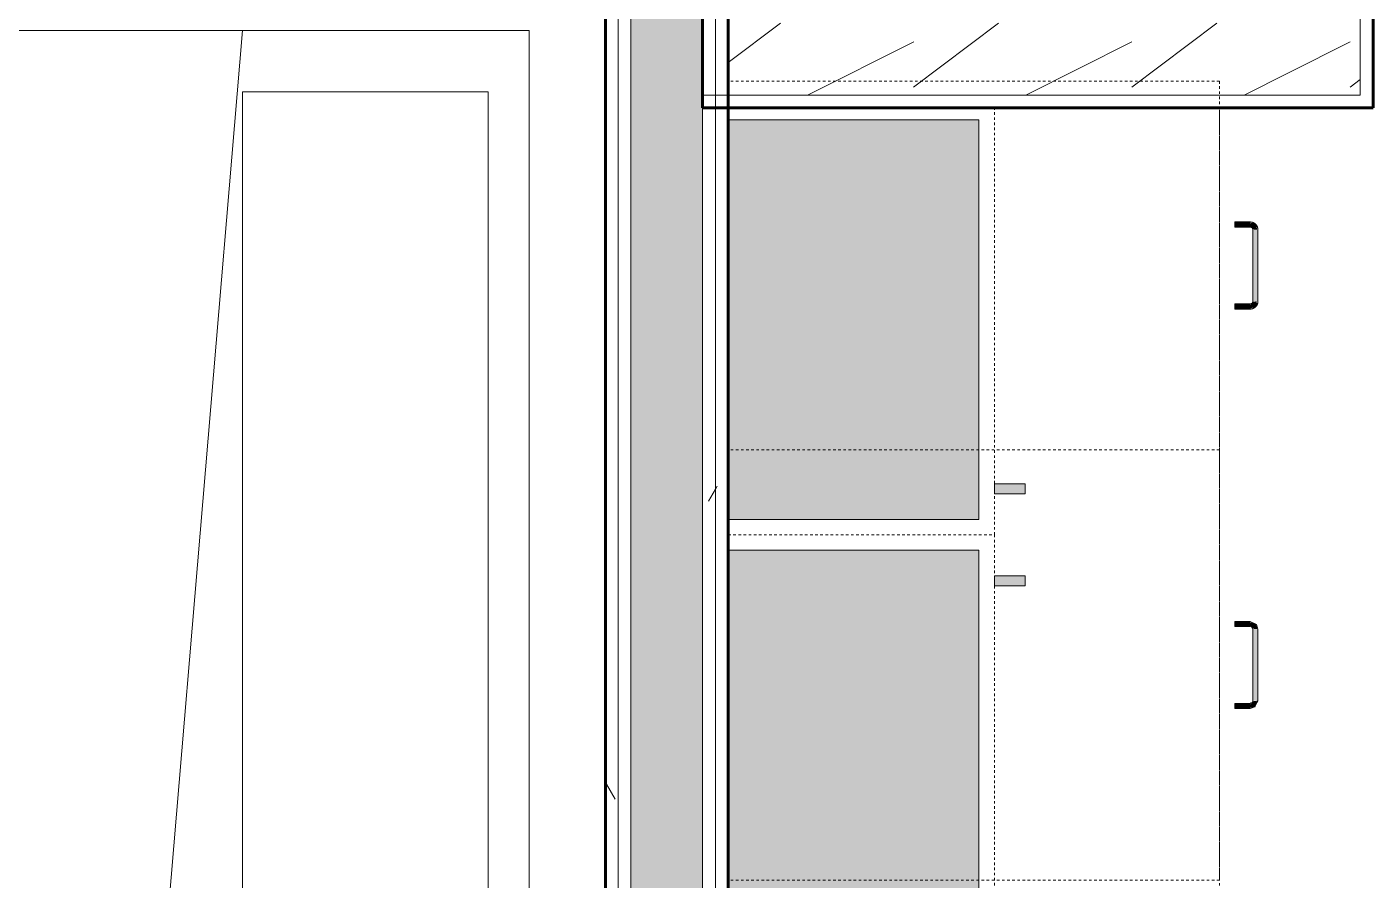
# Model space of a CAD drawing. Header units: inches. Extents: x -4169 to -1846, y 9706 to 12377.
# Drawn here: x -3370 to -3304.2, y 12035.3 to 12077 of the extents above; entities that cross this region are included whole.
import ezdxf

# ---------------------------------------------------------------- set-up
doc = ezdxf.new("R2010")
doc.units = ezdxf.units.IN
doc.header["$MEASUREMENT"] = 0
doc.linetypes.add('Dash', pattern=[0.25, 0.125, -0.125])
for name, color, linetype, lineweight in [('0-1', 7, 'Continuous', 5), ('0-2', 7, 'Continuous', 18), ('A-WALL', 113, 'Continuous', 18), ('A-WALL-3', 50, 'Continuous', 60), ('A-WALL-4', 7, 'Continuous', 18), ('A-WALL-PATT-2', 253, 'Continuous', 9), ('A-WALL-PATT-4', 111, 'Continuous', 9), ('I-FURN-1', 250, 'Continuous', 9), ('I-WALL-3', 2, 'Continuous', 60), ('Q-CASE', 31, 'Continuous', 9), ('Q-CASE-1', 9, 'Continuous', 9), ('Q-CASE-3', 250, 'Continuous', 9), ('Q-CASE-4', 250, 'Dash', 9), ('Q-CASE-HDLN-1', 250, 'Dash', 9), ('Q-CASE-HDLN-2', 31, 'Continuous', 9)]:
    doc.layers.add(name, color=color, linetype=linetype, lineweight=lineweight)
pattern_1 = [(216.87, (4.265, 10.662), (31.9871619, 21.32545714), [5.331, -47.981]), (206.565, (10.662, 7.464), (-10.662476, -10.6620098), [11.921, -11.921]), (198.435, (10.662, 2.132), (-21.32449365, -10.6625869), [6.744, -26.974])]
pattern_2 = [(0, (0, 0), (20.48, 5.12), [0.845, -14.515, 0.845, -14.515, -81.92]), (0, (0, 0), (20.48, 5.12), [-30.72, 0.845, -29.875, 0.845, -14.515, -35.84]), (0, (0, 0), (20.48, 5.12), [-76.8, 0.845, -9.395, 0.845, -24.755]), (120, (7.68, 2.56), (-14.67405, 15.1762003), [0.845, -14.515, 0.845, -14.515, -81.92]), (120, (7.68, 2.56), (-14.67405, 15.1762003), [-30.72, 0.845, -29.875, 0.845, -14.515, -35.84]), (120, (7.68, 2.56), (-14.67405, 15.1762003), [-76.8, 0.845, -9.395, 0.845, -24.755]), (240, (10.24, 12.8), (-5.80595, -20.2962003), [0.845, -14.515, 0.845, -14.515, -81.92]), (240, (10.24, 12.8), (-5.80595, -20.2962003), [-30.72, 0.845, -29.875, 0.845, -14.515, -35.84]), (240, (10.24, 12.8), (-5.80595, -20.2962003), [-76.8, 0.845, -9.395, 0.845, -24.755])]

# ---------------------------------------------------------------- blocks, each defined once
blk = doc.blocks.new('Bed-Standard - King 78_ x 80_-1379907-ENLARGED RCP - 2ND FLOOR PLAN')
at = {"layer": 'I-FURN-1'}
for p, q in [((49.689, 41.795), (49.689, -38.205)), ((49.689, -24.205), (-28.311, -17.625)), ((-25.311, -24.205), (46.689, -24.205)), ((46.689, -36.205), (46.689, -24.205)), ((-25.311, -36.205), (46.689, -36.205)), ((49.689, -38.205), (-28.311, -38.205))]:
    blk.add_line(p, q, dxfattribs=at)
blk = doc.blocks.new('OD_CW_Countertop - OD_CW_Countertop-2380624-ENLARGED RCP - 2ND FLOOR PLAN')
at = {"layer": 'Q-CASE-HDLN-1'}
blk.add_line((0.738, 0), (130.706, 0), dxfattribs=at)
blk = doc.blocks.new('Drawer_Base_Cabinet_3_drawer_12205 - 21_-V57-ENLARGED RCP - 2ND FLOOR PLAN')
at = {"layer": 'Q-CASE'}
for points in [[(-1.383, -25.5), (-1.142, -25.5), (-1.154, -24.75), (-1.383, -24.75), (-1.383, -25.445)], [(2.617, -24.75), (2.629, -25.5), (2.858, -25.5), (2.846, -24.75), (2.629, -24.75)], [(-1.351, -25.5), (-1.325, -25.651), (-1.277, -25.765), (-1.125, -25.828), (-1.012, -25.812), (-1.032, -25.642), (-1.2, -25.5), (-1.325, -25.5)], [(-1.154, -25.5), (-1.062, -25.611), (-1.025, -25.629), (-1.142, -25.512)], [(-1.012, -25.625), (-1.012, -25.875), (2.488, -25.858), (2.488, -25.625), (1.228, -25.625)], [(2.488, -25.75), (2.488, -25.838), (2.641, -25.811), (2.76, -25.747), (2.816, -25.613), (2.8, -25.5), (2.649, -25.5), (2.488, -25.687), (2.488, -25.718)], [(2.488, -25.642), (2.599, -25.55), (2.617, -25.512), (2.5, -25.629)]]:
    blk.add_hatch(color=256, dxfattribs=at).paths.add_polyline_path(points, flags=0)
at = {"layer": 'Q-CASE-HDLN-1'}
for p, q in [((11.238, 0), (-9.762, 0)), ((-9.762, -24), (-9.762, 0)), ((11.238, -24), (11.238, 0)), ((11.238, -24), (-9.762, -24))]:
    blk.add_line(p, q, dxfattribs=at)
at = {"layer": 'Q-CASE-HDLN-2'}
for p, q in [((-1.387, -25.5), (-1.387, -24.75)), ((-1.387, -24.75), (-1.383, -24.75)), ((-1.137, -24.75), (-1.387, -24.75)), ((-1.387, -25.5), (-1.387, -24.75)), ((-1.387, -24.75), (-1.383, -24.75)), ((-1.383, -24.75), (-1.387, -24.75)), ((-1.387, -25.5), (-1.387, -24.75)), ((-1.387, -24.75), (-1.383, -24.75)), ((-1.383, -24.75), (-1.387, -24.75)), ((-1.142, -24.75), (-1.137, -24.75)), ((-1.142, -24.75), (-1.137, -24.75)), ((-1.137, -24.75), (-1.142, -24.75)), ((-1.142, -24.75), (-1.137, -24.75)), ((-1.137, -24.75), (-1.142, -24.75)), ((-1.137, -24.75), (-1.137, -25.5)), ((-1.137, -24.75), (-1.137, -25.5)), ((-1.137, -24.75), (-1.137, -25.5)), ((2.613, -25.5), (2.613, -24.75)), ((2.863, -24.75), (2.613, -24.75)), ((2.613, -24.75), (2.617, -24.75)), ((2.613, -25.5), (2.613, -24.75)), ((2.617, -24.75), (2.613, -24.75)), ((2.613, -24.75), (2.617, -24.75)), ((2.613, -25.5), (2.613, -24.75)), ((2.617, -24.75), (2.613, -24.75)), ((2.613, -24.75), (2.617, -24.75)), ((2.858, -24.75), (2.863, -24.75)), ((2.863, -24.75), (2.858, -24.75)), ((2.858, -24.75), (2.863, -24.75)), ((2.863, -24.75), (2.858, -24.75)), ((2.858, -24.75), (2.863, -24.75)), ((2.863, -24.75), (2.863, -25.5)), ((2.863, -24.75), (2.863, -25.5)), ((2.863, -24.75), (2.863, -25.5)), ((-1.137, -25.5), (-1.117, -25.537)), ((-1.137, -25.5), (-1.117, -25.537)), ((-1.012, -25.625), (2.488, -25.625)), ((2.488, -25.625), (2.525, -25.605)), ((2.488, -25.625), (2.525, -25.605)), ((2.863, -25.5), (2.818, -25.588)), ((2.863, -25.5), (2.818, -25.588)), ((-1.012, -25.875), (-1.101, -25.831)), ((-1.012, -25.875), (-1.101, -25.831)), ((2.488, -25.875), (-1.012, -25.875)), ((2.711, -25.801), (2.488, -25.875)), ((2.711, -25.801), (2.488, -25.875))]:
    blk.add_line(p, q, dxfattribs=at)
at = {"layer": 'Q-CASE-HDLN-2', "flags": 128}
for points in [[(-1.012, -25.875), (-1.313, -25.724), (-1.387, -25.5)], [(-1.286, -25.738), (-1.313, -25.724), (-1.387, -25.5)], [(-1.286, -25.738), (-1.313, -25.724), (-1.387, -25.5)], [(-1.137, -25.5), (-1.08, -25.605), (-1.012, -25.625)], [(2.863, -25.5), (2.711, -25.801), (2.488, -25.875)], [(2.488, -25.625), (2.593, -25.568), (2.613, -25.5)]]:
    blk.add_lwpolyline(points, dxfattribs=at)
blk = doc.blocks.new('Drawer_Base_Cabinet_3_drawer_12205 - 18_-V53-ENLARGED RCP - 2ND FLOOR PLAN')
at = {"layer": 'Q-CASE'}
for points in [[(-1.383, -24.75), (-1.371, -25.5), (-1.142, -25.5), (-1.154, -24.75), (-1.371, -24.75)], [(2.617, -25.5), (2.858, -25.5), (2.846, -24.75), (2.617, -24.75)], [(-1.351, -25.5), (-1.31, -25.688), (-1.277, -25.765), (-1.125, -25.828), (-1.012, -25.813), (-1.032, -25.642), (-1.2, -25.5), (-1.325, -25.5)], [(-1.154, -25.5), (-1.062, -25.611), (-1.025, -25.629), (-1.142, -25.512)], [(-1.012, -25.75), (-1.012, -25.875), (2.488, -25.858), (2.488, -25.625), (-1.012, -25.642), (-1.012, -25.718)], [(2.488, -25.75), (2.488, -25.838), (2.641, -25.811), (2.76, -25.747), (2.816, -25.613), (2.8, -25.5), (2.649, -25.5), (2.488, -25.688), (2.488, -25.718)], [(2.488, -25.642), (2.599, -25.55), (2.617, -25.512), (2.5, -25.629)]]:
    blk.add_hatch(color=256, dxfattribs=at).paths.add_polyline_path(points, flags=0)
at = {"layer": 'Q-CASE-HDLN-1'}
for p, q in [((9.738, 0), (-8.262, 0)), ((-8.262, -24), (-8.262, 0)), ((9.738, -24), (9.738, 0)), ((9.738, -24), (-8.262, -24))]:
    blk.add_line(p, q, dxfattribs=at)
at = {"layer": 'Q-CASE-HDLN-2'}
for p, q in [((-1.387, -25.5), (-1.387, -24.75)), ((-1.387, -24.75), (-1.383, -24.75)), ((-1.137, -24.75), (-1.387, -24.75)), ((-1.387, -25.5), (-1.387, -24.75)), ((-1.387, -24.75), (-1.383, -24.75)), ((-1.383, -24.75), (-1.387, -24.75)), ((-1.387, -25.5), (-1.387, -24.75)), ((-1.387, -24.75), (-1.383, -24.75)), ((-1.383, -24.75), (-1.387, -24.75)), ((-1.142, -24.75), (-1.137, -24.75)), ((-1.142, -24.75), (-1.137, -24.75)), ((-1.137, -24.75), (-1.142, -24.75)), ((-1.142, -24.75), (-1.137, -24.75)), ((-1.137, -24.75), (-1.142, -24.75)), ((-1.137, -24.75), (-1.137, -25.5)), ((-1.137, -24.75), (-1.137, -25.5)), ((-1.137, -24.75), (-1.137, -25.5)), ((2.613, -25.5), (2.613, -24.75)), ((2.863, -24.75), (2.613, -24.75)), ((2.613, -24.75), (2.617, -24.75)), ((2.613, -25.5), (2.613, -24.75)), ((2.617, -24.75), (2.613, -24.75)), ((2.613, -24.75), (2.617, -24.75)), ((2.613, -25.5), (2.613, -24.75)), ((2.617, -24.75), (2.613, -24.75)), ((2.613, -24.75), (2.617, -24.75)), ((2.858, -24.75), (2.863, -24.75)), ((2.863, -24.75), (2.858, -24.75)), ((2.858, -24.75), (2.863, -24.75)), ((2.863, -24.75), (2.858, -24.75)), ((2.858, -24.75), (2.863, -24.75)), ((2.863, -24.75), (2.863, -25.5)), ((2.863, -24.75), (2.863, -25.5)), ((2.863, -24.75), (2.863, -25.5)), ((-1.012, -25.625), (2.488, -25.625)), ((2.488, -25.875), (-1.012, -25.875))]:
    blk.add_line(p, q, dxfattribs=at)
at = {"layer": 'Q-CASE-HDLN-2', "flags": 128}
for points in [[(-1.012, -25.875), (-1.027, -25.875), (-1.042, -25.874), (-1.057, -25.872), (-1.072, -25.87), (-1.087, -25.868), (-1.101, -25.864), (-1.116, -25.86), (-1.13, -25.856), (-1.144, -25.851), (-1.158, -25.845), (-1.172, -25.839), (-1.185, -25.833), (-1.199, -25.825), (-1.211, -25.818), (-1.224, -25.81), (-1.236, -25.801), (-1.248, -25.792), (-1.26, -25.782), (-1.271, -25.772), (-1.281, -25.761), (-1.292, -25.75), (-1.301, -25.739), (-1.311, -25.727), (-1.319, -25.715), (-1.328, -25.703), (-1.336, -25.69), (-1.343, -25.677), (-1.35, -25.663), (-1.356, -25.65), (-1.362, -25.636), (-1.367, -25.622), (-1.372, -25.608), (-1.376, -25.593), (-1.379, -25.578), (-1.382, -25.564), (-1.384, -25.549), (-1.386, -25.534), (-1.387, -25.519), (-1.387, -25.504), (-1.387, -25.5)], [(-1.292, -25.75), (-1.301, -25.739), (-1.311, -25.727), (-1.319, -25.715), (-1.328, -25.703), (-1.336, -25.69), (-1.343, -25.677), (-1.35, -25.663), (-1.356, -25.65), (-1.362, -25.636), (-1.367, -25.622), (-1.372, -25.608), (-1.376, -25.593), (-1.379, -25.578), (-1.382, -25.564), (-1.384, -25.549), (-1.386, -25.534), (-1.387, -25.519), (-1.387, -25.504), (-1.387, -25.5)], [(-1.292, -25.75), (-1.301, -25.739), (-1.311, -25.727), (-1.319, -25.715), (-1.328, -25.703), (-1.336, -25.69), (-1.343, -25.677), (-1.35, -25.663), (-1.356, -25.65), (-1.362, -25.636), (-1.367, -25.622), (-1.372, -25.608), (-1.376, -25.593), (-1.379, -25.578), (-1.382, -25.564), (-1.384, -25.549), (-1.386, -25.534), (-1.387, -25.519), (-1.387, -25.504), (-1.387, -25.5)], [(-1.137, -25.5), (-1.137, -25.505), (-1.137, -25.51), (-1.136, -25.515), (-1.136, -25.52), (-1.135, -25.525), (-1.134, -25.53), (-1.132, -25.535), (-1.131, -25.539), (-1.129, -25.544), (-1.127, -25.549), (-1.125, -25.553), (-1.123, -25.558), (-1.121, -25.562), (-1.118, -25.566), (-1.115, -25.571), (-1.113, -25.575), (-1.109, -25.579), (-1.106, -25.582), (-1.103, -25.586), (-1.099, -25.59), (-1.096, -25.593), (-1.092, -25.596), (-1.088, -25.599), (-1.084, -25.602), (-1.08, -25.605), (-1.076, -25.608), (-1.071, -25.61), (-1.067, -25.613), (-1.062, -25.615), (-1.058, -25.617), (-1.053, -25.618), (-1.048, -25.62), (-1.043, -25.621), (-1.038, -25.622), (-1.034, -25.623), (-1.029, -25.624), (-1.024, -25.624), (-1.019, -25.625), (-1.014, -25.625), (-1.012, -25.625)], [(-1.137, -25.5), (-1.137, -25.505), (-1.137, -25.51)], [(-1.137, -25.5), (-1.137, -25.505), (-1.137, -25.51)], [(-1.024, -25.624), (-1.019, -25.625), (-1.014, -25.625)], [(-1.024, -25.624), (-1.019, -25.625), (-1.014, -25.625)], [(2.863, -25.5), (2.862, -25.515), (2.862, -25.53), (2.86, -25.545), (2.858, -25.56), (2.855, -25.575), (2.852, -25.589), (2.848, -25.604), (2.844, -25.618), (2.839, -25.632), (2.833, -25.646), (2.827, -25.66), (2.82, -25.673), (2.813, -25.686), (2.805, -25.699), (2.797, -25.712), (2.788, -25.724), (2.779, -25.736), (2.77, -25.747), (2.76, -25.758), (2.749, -25.769), (2.738, -25.779), (2.727, -25.789), (2.715, -25.798), (2.703, -25.807), (2.69, -25.816), (2.678, -25.823), (2.664, -25.831), (2.651, -25.838), (2.637, -25.844), (2.624, -25.85), (2.61, -25.855), (2.595, -25.859), (2.581, -25.863), (2.566, -25.867), (2.551, -25.87), (2.537, -25.872), (2.522, -25.873), (2.507, -25.875), (2.492, -25.875), (2.488, -25.875)], [(2.488, -25.625), (2.493, -25.625), (2.498, -25.625), (2.503, -25.624), (2.508, -25.623), (2.513, -25.623), (2.517, -25.621), (2.522, -25.62), (2.527, -25.619), (2.532, -25.617), (2.536, -25.615), (2.541, -25.613), (2.545, -25.611), (2.55, -25.608), (2.554, -25.606), (2.558, -25.603), (2.562, -25.6), (2.566, -25.597), (2.57, -25.594), (2.574, -25.591), (2.577, -25.587), (2.581, -25.583), (2.584, -25.58), (2.587, -25.576), (2.59, -25.572), (2.593, -25.568), (2.596, -25.563), (2.598, -25.559), (2.6, -25.554), (2.602, -25.55), (2.604, -25.545), (2.606, -25.541), (2.607, -25.536), (2.609, -25.531), (2.61, -25.526), (2.611, -25.521), (2.612, -25.516), (2.612, -25.511), (2.613, -25.506), (2.613, -25.501), (2.613, -25.5)], [(2.488, -25.625), (2.493, -25.625), (2.498, -25.625)], [(2.488, -25.625), (2.493, -25.625), (2.498, -25.625)], [(2.612, -25.511), (2.613, -25.506), (2.613, -25.501), (2.613, -25.5)], [(2.612, -25.511), (2.613, -25.506), (2.613, -25.501), (2.613, -25.5)], [(2.863, -25.5), (2.862, -25.515), (2.862, -25.53), (2.86, -25.545), (2.858, -25.56), (2.855, -25.575), (2.852, -25.589), (2.848, -25.604), (2.844, -25.618), (2.839, -25.632), (2.833, -25.646), (2.827, -25.66), (2.82, -25.673), (2.813, -25.686), (2.805, -25.699), (2.797, -25.712), (2.788, -25.724), (2.779, -25.736), (2.77, -25.747), (2.76, -25.758)], [(2.863, -25.5), (2.862, -25.515), (2.862, -25.53), (2.86, -25.545), (2.858, -25.56), (2.855, -25.575), (2.852, -25.589), (2.848, -25.604), (2.844, -25.618), (2.839, -25.632), (2.833, -25.646), (2.827, -25.66), (2.82, -25.673), (2.813, -25.686), (2.805, -25.699), (2.797, -25.712), (2.788, -25.724), (2.779, -25.736), (2.77, -25.747), (2.76, -25.758)], [(-1.012, -25.875), (-1.027, -25.875), (-1.042, -25.874), (-1.057, -25.872), (-1.072, -25.87), (-1.087, -25.868), (-1.101, -25.864), (-1.116, -25.86), (-1.13, -25.856), (-1.144, -25.851), (-1.158, -25.845), (-1.172, -25.839), (-1.185, -25.833), (-1.199, -25.825), (-1.211, -25.818), (-1.224, -25.81), (-1.236, -25.801), (-1.248, -25.792), (-1.26, -25.782), (-1.271, -25.772)], [(-1.012, -25.875), (-1.027, -25.875), (-1.042, -25.874), (-1.057, -25.872), (-1.072, -25.87), (-1.087, -25.868), (-1.101, -25.864), (-1.116, -25.86), (-1.13, -25.856), (-1.144, -25.851), (-1.158, -25.845), (-1.172, -25.839), (-1.185, -25.833), (-1.199, -25.825), (-1.211, -25.818), (-1.224, -25.81), (-1.236, -25.801), (-1.248, -25.792), (-1.26, -25.782), (-1.271, -25.772)], [(2.738, -25.779), (2.727, -25.789), (2.715, -25.798), (2.703, -25.807), (2.69, -25.816), (2.678, -25.823), (2.664, -25.831), (2.651, -25.838), (2.637, -25.844), (2.624, -25.85), (2.61, -25.855), (2.595, -25.859), (2.581, -25.863), (2.566, -25.867), (2.551, -25.87), (2.537, -25.872), (2.522, -25.873), (2.507, -25.875), (2.492, -25.875), (2.488, -25.875)], [(2.738, -25.779), (2.727, -25.789), (2.715, -25.798), (2.703, -25.807), (2.69, -25.816), (2.678, -25.823), (2.664, -25.831), (2.651, -25.838), (2.637, -25.844), (2.624, -25.85), (2.61, -25.855), (2.595, -25.859), (2.581, -25.863), (2.566, -25.867), (2.551, -25.87), (2.537, -25.872), (2.522, -25.873), (2.507, -25.875), (2.492, -25.875), (2.488, -25.875)]]:
    blk.add_lwpolyline(points, dxfattribs=at)
blk = doc.blocks.new('300 Series Wall Hung Cabinet_301 - 21_-2351003-ENLARGED RCP - 2ND FLOOR PLAN')
at = {"layer": 'Q-CASE-1'}
for points in [[(-8.5, 13.188), (-8.012, 13.188), (-8.012, 14.687), (-8.5, 14.687)], [(-9.75, 0.187), (9.75, 0.187), (9.75, 12.438), (-9.75, 12.438), (-9.75, 8.405)]]:
    blk.add_hatch(color=256, dxfattribs=at).paths.add_polyline_path(points, flags=0)
at = {"layer": 'Q-CASE-3'}
for p, q in [((-8.012, 14.687), (-8.5, 14.687)), ((-8.5, 14.687), (-8.5, 13.188)), ((-8.012, 13.188), (-8.012, 14.687)), ((-8.5, 13.188), (-8.012, 13.188)), ((-9.75, 0.187), (-9.75, 12.438)), ((-9.75, 12.438), (9.75, 12.438)), ((9.75, 12.438), (9.75, 0.187))]:
    blk.add_line(p, q, dxfattribs=at)
at = {"layer": 'Q-CASE-4'}
for p, q in [((-10.5, 0.187), (-10.5, 13.188)), ((-10.5, 13.188), (10.5, 13.188)), ((10.5, 13.188), (10.5, 0.187))]:
    blk.add_line(p, q, dxfattribs=at)
blk = doc.blocks.new('300 Series Wall Hung Cabinet_301 - 21_-V50-ENLARGED RCP - 2ND FLOOR PLAN')
at = {"layer": 'Q-CASE-1'}
for points in [[(9.75, -12.438), (9.75, -0.188), (-9.75, -0.188), (-9.75, -12.438), (8.151, -12.438)], [(-8.012, -13.188), (-8.5, -13.188), (-8.5, -14.687), (-8.012, -14.687)]]:
    blk.add_hatch(color=256, dxfattribs=at).paths.add_polyline_path(points, flags=0)
at = {"layer": 'Q-CASE-3'}
for p, q in [((-9.75, -12.438), (-9.75, -0.188)), ((9.75, -0.188), (9.75, -12.438)), ((9.75, -12.438), (-9.75, -12.438)), ((-8.012, -13.188), (-8.5, -13.188)), ((-8.5, -13.188), (-8.5, -14.687)), ((-8.012, -14.687), (-8.012, -13.188)), ((-8.5, -14.687), (-8.012, -14.687))]:
    blk.add_line(p, q, dxfattribs=at)
at = {"layer": 'Q-CASE-4'}
for p, q in [((-10.5, -0.188), (-10.5, -13.188)), ((-10.5, -13.188), (10.34, -13.188))]:
    blk.add_line(p, q, dxfattribs=at)
blk = doc.blocks.new('CTR - 1st Phase - Unit Layouts_rvt-1-ENLARGED RCP - 2ND FLOOR PLAN')
at = {"layer": 'A-WALL-PATT-2'}
h = blk.add_hatch(dxfattribs=at)
h.set_pattern_fill('FP_2', color=256, style=0, pattern_type=2)
h.set_pattern_definition(pattern_1)
h.paths.add_polyline_path([(-3304.847, 12073.652), (-3304.847, 12078.402), (-3308.347, 12078.402), (-3308.347, 12073.652)], flags=0)
h.paths.add_polyline_path([(-3308.347, 12108.402), (-3304.847, 12108.402), (-3304.847, 12109.714), (-3308.347, 12109.714)], flags=0)
h = blk.add_hatch(dxfattribs=at)
h.set_pattern_fill('FP_2', color=256, style=0, pattern_type=2)
h.set_pattern_definition(pattern_1)
h.paths.add_polyline_path([(-3335.724, 12073.652), (-3308.347, 12073.652), (-3308.347, 12077.152), (-3335.724, 12077.152), (-3335.724, 12073.808)], flags=0)
at = {"layer": 'A-WALL-3'}
for p, q in [((-3304.222, 12078.402), (-3304.222, 12073.027)), ((-3336.974, 12073.027), (-3336.974, 12077.777)), ((-3308.972, 12073.027), (-3336.974, 12073.027)), ((-3304.847, 12073.027), (-3308.972, 12073.027)), ((-3304.222, 12073.027), (-3304.847, 12073.027))]:
    blk.add_line(p, q, dxfattribs=at)
at = {"layer": 'A-WALL-4'}
for p, q in [((-3304.847, 12078.402), (-3304.847, 12073.652)), ((-3308.972, 12073.652), (-3336.974, 12073.652)), ((-3308.972, 12073.652), (-3308.347, 12073.652)), ((-3308.347, 12073.652), (-3304.847, 12073.652))]:
    blk.add_line(p, q, dxfattribs=at)
at = {"layer": '0-2'}
for name, p, rotation in [('Bed-Standard - King 78_ x 80_-1379907-ENLARGED RCP - 2ND FLOOR PLAN', (-3383.651, 12027.111), 90.00000000001835), ('Drawer_Base_Cabinet_3_drawer_12205 - 18_-V53-ENLARGED RCP - 2ND FLOOR PLAN', (-3335.724, 12064.591), 89.99999999994807), ('OD_CW_Countertop - OD_CW_Countertop-2380624-ENLARGED RCP - 2ND FLOOR PLAN', (-3311.724, 11942.32), 90.00000000003712), ('300 Series Wall Hung Cabinet_301 - 21_-V50-ENLARGED RCP - 2ND FLOOR PLAN', (-3335.911, 12062.687), 89.9999999999932), ('Drawer_Base_Cabinet_3_drawer_12205 - 21_-V57-ENLARGED RCP - 2ND FLOOR PLAN', (-3335.724, 12045.091), 89.99999999994807), ('300 Series Wall Hung Cabinet_301 - 21_-2351003-ENLARGED RCP - 2ND FLOOR PLAN', (-3335.911, 12041.687), 269.9999999999932)]:
    blk.add_blockref(name, p, dxfattribs=dict(at, rotation=rotation))

msp = doc.modelspace()

# ---------------------------------------------------------------- hatches: boundary and pattern name
at = {"layer": 'A-WALL-PATT-4'}
h = msp.add_hatch(dxfattribs=at)
h.set_pattern_fill('FP_1', color=256, style=0, pattern_type=2)
h.set_pattern_definition(pattern_2)
h.paths.add_polyline_path([(-3341.099, 11725.364), (-3341.099, 12110.339), (-3341.724, 12110.339), (-3341.724, 11725.364)], flags=0)
h = msp.add_hatch(dxfattribs=at)
h.set_pattern_fill('FP_1', color=256, style=0, pattern_type=2)
h.set_pattern_definition(pattern_2)
h.paths.add_polyline_path([(-3341.099, 11724.739), (-3340.474, 11724.739), (-3340.474, 12110.339), (-3341.099, 12110.339), (-3341.099, 11725.364)], flags=0)
h = msp.add_hatch(dxfattribs=at)
h.set_pattern_fill('FP_4', color=256, style=0, pattern_type=2)
h.set_pattern_definition([(161.57, (0.32, 0.32), (-2.560496185, -0.000537386), [0, -18.214, 2.022, 0]), (18.43, (-0.32, 0.32), (-2.560496185, 0.000537386), [0, -18.214, 2.022, 0]), (108.43, (0.32, 0.32), (1.27922091, -6.400876726), [6.07, -14.166]), (71.57, (-0.32, 0.32), (1.27922091, 6.400876726), [6.07, -14.166])])
h.paths.add_polyline_path([(-3336.974, 11724.739), (-3336.974, 12110.339), (-3340.474, 12110.339), (-3340.474, 11724.739), (-3337.562, 11724.739)], flags=0)
h = msp.add_hatch(dxfattribs=at)
h.set_pattern_fill('FP_1', color=256, style=0, pattern_type=2)
h.set_pattern_definition(pattern_2)
h.paths.add_polyline_path([(-3336.349, 11725.364), (-3336.349, 11914.621), (-3336.974, 11914.621), (-3336.974, 11725.364)], flags=0)
h.paths.add_polyline_path([(-3336.349, 11918.121), (-3336.349, 12110.339), (-3336.974, 12110.339), (-3336.974, 11918.121), (-3336.661, 11918.121)], flags=0)
h = msp.add_hatch(dxfattribs=at)
h.set_pattern_fill('FP_1', color=256, style=0, pattern_type=2)
h.set_pattern_definition(pattern_2)
h.paths.add_polyline_path([(-3336.349, 11725.989), (-3335.724, 11725.989), (-3335.724, 11914.621), (-3336.349, 11914.621), (-3336.349, 11727.098)], flags=0)
h.paths.add_polyline_path([(-3336.349, 11918.121), (-3335.724, 11918.121), (-3335.724, 11959.558), (-3336.349, 11959.558), (-3336.349, 11919.154)], flags=0)
h.paths.add_polyline_path([(-3335.724, 11989.558), (-3335.724, 12110.339), (-3336.349, 12110.339), (-3336.349, 11989.558)], flags=0)

# ---------------------------------------------------------------- linework, layer by layer
at = {"layer": 'A-WALL'}
for p, q in [((-3341.099, 12110.339), (-3341.099, 11725.364)), ((-3340.474, 12110.339), (-3340.474, 11724.739)), ((-3336.974, 12110.339), (-3336.974, 11724.739)), ((-3336.349, 12110.339), (-3336.349, 11989.558))]:
    msp.add_line(p, q, dxfattribs=at)
at = {"layer": 'I-WALL-3'}
for p, q in [((-3341.724, 11793.437), (-3341.724, 12110.339)), ((-3335.724, 12110.339), (-3335.724, 11989.558))]:
    msp.add_line(p, q, dxfattribs=at)

# ---------------------------------------------------------------- block references
at = {"layer": '0-1'}
msp.add_blockref('CTR - 1st Phase - Unit Layouts_rvt-1-ENLARGED RCP - 2ND FLOOR PLAN', (0, 0), dxfattribs=at)

doc.saveas('drawing.dxf')
